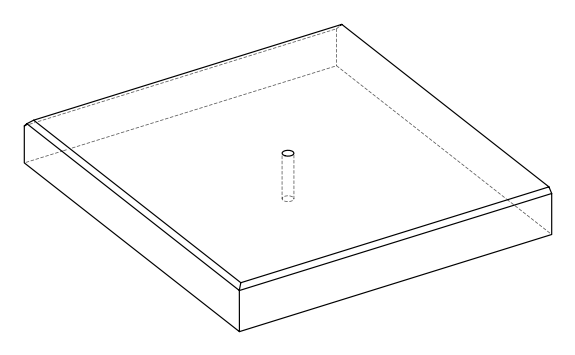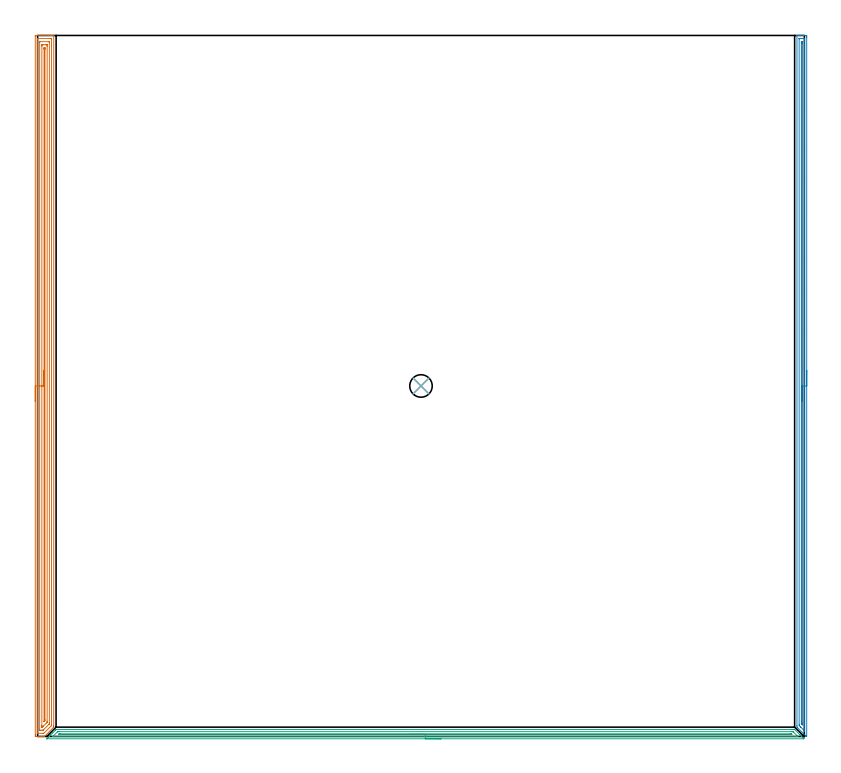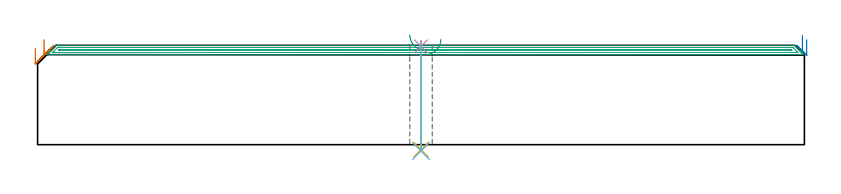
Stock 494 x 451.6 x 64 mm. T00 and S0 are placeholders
(PLAN: 6 operations, 3 tool changes, 41.4 min)
(1 AREA_MILL | FG_CHAMFER_SURFACE | UGT0205_001 | 18.19 min | 31975 mm3)
(2 AREA_MILL_1 | FG_CHAMFER_SURFACE_1 | UGT0205_001 | 10.93 min | 8964 mm3)
(3 AREA_MILL_2 | FG_CHAMFER_SURFACE_2 | UGT0205_001 | 11.72 min | 8637 mm3)
(4 SPOT_DRILL | STEP1HOLE | NXT0321_9005460120000 | 0.03 min | 5 mm3)
(5 DRILL_THROUGH_HOLE_INTO_CENTER | STEP1HOLE | NXT0301_065 | 0.28 min | 4400 mm3)
(6 DRILL_TO_ENLARGE_THROUGH_HOLE | STEP1HOLE | NXT0301_106 | 0.28 min | 6129 mm3)
(TOOL UGT0205_001 | Chamfer Mill 20 x 3 x 45 deg. | D20 FL50 Z2)
(TOOL NXT0321_9005460120000 | NC Spot Drill, 142deg, 12mm, Carbide, Uncoated | D12 PA142 FL30 Z2)
(TOOL NXT0301_065 | Carbide Drill 9.4mm [860.1-0940-075A1-MM 2214] | D9.4 PA140 FL98 Z2)
(TOOL NXT0301_106 | Carbide Drill 14.5mm [860.1-1450-073A1-MM 2214] | D14.5 PA140 FL83 Z2)
(OP 1 AREA_MILL)
G17 G21 G94 G90
T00 M6
G54
G17 G0 G90 X-1.5 Y215.8 S1061 M3
G43 Z74. H0
Z62.1
G94 G1 Y215.838 Z61.228 F250.
Y215.952 Z60.363
Y216.141 Z59.512
Y216.403 Z58.68
Y216.737 Z57.874
Y217.14 Z57.1
Y217.608 Z56.364
Y218.14 Z55.672
Y218.729 Z55.029
Y219.372 Z54.44
Y220.064 Z53.908
Y220.8 Z53.44
Y221.574 Z53.037
Y222.38 Z52.703
Y223.212 Z52.441
Y224.063 Z52.252
Y224.928 Z52.138
Y225.8 Z52.1
Y450.979
X-1.497 Y451.276 Z52.102
X-1.492 Y451.59 Z52.106
X-1.174 Y451.6 Z52.424
X7.126 Z60.72
X8.562 Z62.158
X8.91 Z62.505
X9.606 Z63.205
X9.933 Z63.533
X10.341 Y451.597 Z63.933
X10.39 Y451.594 Z63.981
X10.397 Y451.592 Z63.988
X10.4 Y451.425 Z64.
Y6.876
X10.393 Y5.999 Z63.993
X10.38 Y5.982 Z63.98
X10.248 Y5.847 Z63.846
X4.575 Y0.174 Z58.173
X4.45 Y0.053 Z58.048
X4.404 Y0.01 Z58.002
X4.104 Y0.001 Z57.698
X3.754 Y0. Z57.354
X2.318 Z55.915
X-0.902 Y0.001 Z52.694
X-1.143 Y0.002 Z52.454
X-1.491 Y0.007 Z52.105
X-1.493 Y0.029 Z52.104
X-1.498 Y0.621 Z52.102
X-1.5 Y1.22 Z52.1
Y225.8
X-0.086 Z53.514
Y449.268
X-0.079 Y449.589 Z53.521
X-0.06 Y449.592 Z53.54
X-0.01 Y449.595 Z53.59
X0.475 Y449.599 Z54.075
X8.503 Z62.103
X8.91 Y449.596 Z62.51
X8.967 Y449.593 Z62.567
X8.978 Y449.591 Z62.578
X8.981 Y449.521 Z62.581
X8.984 Y449.42 Z62.584
X8.985 Y449.268 Z62.585
X8.986 Y449.192 Z62.586
X8.985 Y7.617 Z62.585
X8.984 Y7.465 Z62.584
X8.979 Y7.161 Z62.579
X8.972 Y7.033 Z62.572
X8.954 Y7.012 Z62.554
X8.91 Y6.961 Z62.51
X8.868 Y6.918 Z62.468
X8.826 Y6.876 Z62.426
X4.358 Y2.408 Z57.958
X3.952 Y2.014 Z57.552
X3.558 Y2.007 Z57.158
X3.072 Y2.001 Z56.672
X0.397 Y2. Z53.997
X-0.01 Y2.004 Z53.59
X-0.067 Y2.007 Z53.533
X-0.078 Y2.009 Z53.522
X-0.081 Y2.079 Z53.519
X-0.084 Y2.18 Z53.516
X-0.086 Y2.484 Z53.514
Y225.8
X1.328 Z54.928
X1.329 Y447.405 Z54.929
X1.33 Y447.516 Z54.93
X1.333 Y447.571 Z54.933
X1.335 Y447.59 Z54.935
X1.384 Y447.593 Z54.984
X1.58 Y447.599 Z55.18
X7.126 Y447.6 Z60.726
X7.321 Y447.599 Z60.921
X7.451 Y447.595 Z61.051
X7.553 Y447.59 Z61.153
X7.566 Y447.585 Z61.166
X7.568 Y447.578 Z61.168
X7.57 Y447.553 Z61.17
X7.571 Y447.405 Z61.171
Y446.958
Y8.663
X7.57 Y8.218 Z61.17
X7.567 Y8.106 Z61.167
X7.565 Y8.081 Z61.165
X7.553 Y8.064 Z61.153
X7.518 Y8.023 Z61.118
X7.27 Y7.77 Z60.87
X7.198 Y7.697 Z60.798
X3.626 Y4.127 Z57.226
X3.558 Y4.063 Z57.158
X3.511 Y4.022 Z57.111
X3.47 Y4.01 Z57.07
X3.384 Y4.006 Z56.984
X3.209 Y4.002 Z56.809
X2.861 Y4. Z56.461
X1.579 Y4.001 Z55.179
X1.449 Y4.004 Z55.049
X1.346 Y4.01 Z54.946
X1.334 Y4.015 Z54.934
X1.332 Y4.022 Z54.932
X1.33 Y4.047 Z54.93
X1.329 Y4.195 Z54.929
X1.328 Y4.642 Z54.928
Y225.8
X2.743 Z56.343
Y444.724
X2.748 Y445.536 Z56.348
X2.749 Y445.586 Z56.349
X2.793 Y445.59 Z56.393
X2.902 Y445.595 Z56.502
X3.121 Y445.598 Z56.721
X3.558 Y445.6 Z57.158
X5.342 Z58.942
X5.787 Y445.598 Z59.387
X6. Y445.595 Z59.6
X6.107 Y445.591 Z59.707
X6.15 Y445.587 Z59.75
X6.157 Y444.724 Z59.757
Y9.634
X6.156 Y9.557 Z59.756
X6.15 Y9.149 Z59.75
X6.145 Y9.106 Z59.745
X6.118 Y9.074 Z59.718
X6.064 Y9.016 Z59.664
X5.974 Y8.923 Z59.574
X5.715 Y8.663 Z59.315
X3.743 Y6.691 Z57.343
X3.558 Y6.507 Z57.158
X3.295 Y6.246 Z56.895
X3.098 Y6.056 Z56.698
X3.053 Y6.013 Z56.653
X3.001 Y6.009 Z56.601
X2.893 Y6.004 Z56.493
X2.785 Y6.003 Z56.385
X2.759 Y6.006 Z56.359
X2.751 Y6.009 Z56.351
X2.749 Y6.022 Z56.349
X2.746 Y6.1 Z56.346
X2.743 Y6.799 Z56.343
Y6.876
Y225.8
X4.157 Z57.757
X4.158 Y442.937 Z57.758
X4.159 Y443.228 Z57.759
X4.164 Y443.523 Z57.764
X4.167 Y443.591 Z57.767
X4.202 Y443.593 Z57.802
X4.284 Y443.597 Z57.884
X4.45 Y443.598 Z58.05
X4.684 Y443.596 Z58.284
X4.73 Y443.59 Z58.33
X4.736 Y443.578 Z58.336
X4.739 Y443.541 Z58.339
X4.742 Y442.937 Z58.342
X4.743 Y442.643 Z58.343
X4.742 Y11.051 Z58.342
X4.739 Y10.45 Z58.339
X4.737 Y10.163 Z58.337
X4.45 Y9.856 Z58.05
X4.303 Y9.704 Z57.903
X4.159 Y9.557 Z57.759
X4.157 Y9.752 Z57.757
Y9.85
Y225.8
Y226.672 Z57.795
Y227.536 Z57.909
Y228.388 Z58.098
Y229.22 Z58.36
Y230.026 Z58.694
Y230.8 Z59.097
Y231.536 Z59.565
Y232.228 Z60.096
Y232.871 Z60.686
Y233.46 Z61.329
Y233.991 Z62.021
Y234.46 Z62.757
Y234.863 Z63.531
Y235.197 Z64.337
Y235.459 Z65.169
Y235.648 Z66.02
Y235.762 Z66.885
Y235.8 Z67.757
G0 Z74.
M5
M2
(OP 2 AREA_MILL_1)
G17 G21 G94 G90
T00 M6
G54
G17 G0 G90 X495.5 Y235.805 S1061 M3
G43 Z74. H0
Z67.7
G94 G1 Y235.767 Z66.828 F250.
Y235.653 Z65.964
Y235.464 Z65.112
Y235.202 Z64.28
Y234.868 Z63.474
Y234.465 Z62.7
Y233.996 Z61.964
Y233.465 Z61.272
Y232.876 Z60.629
Y232.232 Z60.04
Y231.54 Z59.508
Y230.805 Z59.04
Y230.031 Z58.637
Y229.225 Z58.303
Y228.393 Z58.041
Y227.541 Z57.852
Y226.676 Z57.738
Y225.805 Z57.7
X495.499 Y0.009 Z57.699
X495.305 Y-0.031 Z57.886
X495.281 Y-0.027 Z57.91
X495.241 Y-0.001 Z57.951
X495.091 Y0.138 Z58.108
X495.004 Y0.22 Z58.195
X494.861 Y0.356 Z58.339
X494.624 Y0.585 Z58.575
X489.701 Y5.5 Z63.499
X489.255 Y5.947 Z63.944
X489.207 Y5.999 Z63.992
X489.2 Y6.84 Z64.
Y451.425
X489.203 Y451.591 Z63.988
X489.22 Y451.593 Z63.971
X489.589 Y451.6 Z63.61
X489.887 Z63.313
X490.581 Z62.614
X491.812 Z61.385
X492.35 Z60.844
X492.966 Z60.23
X494.735 Z58.461
X495.004 Y451.597 Z58.193
X495.491 Y451.591 Z57.705
X495.495 Y451.474 Z57.703
X495.499 Y450.978 Z57.701
X495.5 Y450.477 Z57.7
Y225.805
X494.086 Z59.114
X494.085 Y3.608 Z59.115
X494.083 Y3.584 Z59.117
X494.082 Y3.583 Z59.118
X494.075 Y3.587 Z59.125
X493.962 Y3.696 Z59.238
X493.496 Y4.16 Z59.704
X491.706 Y5.947 Z61.494
X491.465 Y6.188 Z61.735
X490.822 Y6.84 Z62.378
X490.621 Y7.06 Z62.579
X490.614 Y7.734 Z62.586
X490.615 Y449.406 Z62.585
X490.616 Y449.513 Z62.584
X490.618 Y449.566 Z62.582
X490.62 Y449.585 Z62.58
X490.656 Y449.59 Z62.544
X491.062 Y449.598 Z62.138
X493.235 Y449.6 Z59.965
X493.715 Y449.599 Z59.485
X493.961 Y449.594 Z59.239
X494.076 Y449.59 Z59.124
X494.085 Y449.225 Z59.115
Y449.191
X494.086 Y225.805 Z59.114
X492.672 Z60.528
X492.671 Y8.303 Z60.529
X492.67 Y7.734 Z60.53
X492.667 Y7.544 Z60.533
X492.665 Y7.487 Z60.535
X492.658 Y7.456 Z60.542
X492.35 Y7.752 Z60.85
X492.137 Y7.977 Z61.063
X492.035 Y8.091 Z61.165
X492.032 Y8.303 Z61.168
X492.03 Y8.628 Z61.17
X492.029 Y8.952 Z61.171
Y9.521
Y446.834
X492.033 Y447.403 Z61.167
X492.035 Y447.564 Z61.165
X492.044 Y447.59 Z61.156
X492.091 Y447.595 Z61.109
X492.156 Y447.599 Z61.044
X492.35 Y447.598 Z60.85
X492.544 Y447.593 Z60.656
X492.665 Y447.588 Z60.535
X492.668 Y447.511 Z60.532
X492.67 Y447.403 Z60.53
X492.671 Y447.079 Z60.529
X492.672 Y446.51 Z60.528
Y225.805
Y224.933 Z60.566
Y224.068 Z60.68
Y223.216 Z60.869
Y222.384 Z61.132
Y221.578 Z61.465
Y220.805 Z61.868
Y220.069 Z62.337
Y219.377 Z62.868
Y218.734 Z63.457
Y218.144 Z64.101
Y217.613 Z64.793
Y217.144 Z65.528
Y216.742 Z66.302
Y216.408 Z67.108
Y216.145 Z67.94
Y215.957 Z68.792
Y215.843 Z69.657
Y215.805 Z70.528
G0 Z74.
M5
M2
(OP 3 AREA_MILL_2)
G17 G21 G94 G90
T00 M6
G54
G17 G0 G90 X259.8 Y-1.5 S1061 M3
G43 Z74. H0
Z68.
G94 G1 X259.762 Z67.128 F250.
X259.648 Z66.264
X259.459 Z65.412
X259.197 Z64.58
X258.863 Z63.774
X258.46 Z63.
X257.992 Z62.264
X257.461 Z61.572
X256.871 Z60.929
X256.228 Z60.34
X255.536 Z59.809
X254.8 Z59.34
X254.026 Z58.937
X253.22 Z58.603
X252.388 Z58.341
X251.537 Z58.152
X250.672 Z58.038
X249.8 Z58.
X6.399
X6.085 Y-1.498 Z58.002
X5.934 Y-1.495 Z58.005
X5.909 Y-1.492 Z58.006
X6.98 Y-0.42 Z59.078
X7.146 Y-0.252 Z59.243
X7.308 Y-0.091 Z59.407
X7.427 Y0.028 Z59.526
X7.584 Y0.186 Z59.681
X7.737 Y0.338 Z59.836
X7.874 Y0.475 Z59.973
X8.022 Y0.624 Z60.12
X8.166 Y0.767 Z60.265
X8.321 Y0.922 Z60.42
X8.46 Y1.062 Z60.558
X9.663 Y2.264 Z61.761
X11.527 Y4.127 Z63.626
X11.899 Y4.499 Z63.999
X12.793 Y4.5 Z64.
X486.807
X487.7 Y4.498 Z63.998
X487.702
X491.14 Y1.062 Z60.558
X491.279 Y0.922 Z60.42
X491.434 Y0.767 Z60.265
X491.578 Y0.624 Z60.12
X491.726 Y0.475 Z59.973
X491.863 Y0.338 Z59.836
X492.016 Y0.186 Z59.681
X492.514 Y-0.314 Z59.186
X492.77 Y-0.569 Z58.93
X492.891 Y-0.69 Z58.807
X493.222 Y-1.022 Z58.478
X493.447 Y-1.247 Z58.253
X493.519 Y-1.319 Z58.18
X493.664 Y-1.468 Z58.03
X493.683 Y-1.494 Z58.004
X493.664 Y-1.499 Z57.999
X249.8 Y-1.5 Z58.
Y-0.086 Z59.414
X10.567 Y-0.085 Z59.415
X10.11 Y-0.083 Z59.417
X9.935 Y-0.081 Z59.419
X9.787 Y-0.075 Z59.425
X9.854 Y-0.001 Z59.499
X9.94 Y0.087 Z59.587
X10.11 Y0.26 Z59.76
X10.294 Y0.444 Z59.944
X12.793 Y2.942 Z62.442
X12.903 Y3.045 Z62.545
X12.933 Y3.071 Z62.571
X12.969 Y3.08 Z62.58
X13.687 Y3.085 Z62.585
X13.857
X486.083
X486.445 Y3.082 Z62.582
X486.624 Y3.079 Z62.579
X486.667 Y3.071 Z62.571
X486.719 Y3.024 Z62.524
X486.807 Y2.941 Z62.441
X489.126 Y0.624 Z60.124
X489.49 Y0.258 Z59.758
X489.761 Y-0.022 Z59.478
X489.814 Y-0.079 Z59.421
X489.718 Y-0.081 Z59.419
X489.49 Y-0.084 Z59.416
X489.32 Y-0.085 Z59.415
X488.596 Y-0.086 Z59.414
X249.8
Y1.328 Z60.828
X13.862 Y1.329 Z60.829
X13.724 Y1.33 Z60.83
X13.687 Y1.332 Z60.832
X13.656 Y1.335 Z60.835
X13.671 Y1.36 Z60.86
X13.687 Y1.386 Z60.886
X13.744 Y1.444 Z60.944
X13.8 Y1.5 Z61.
X13.959 Y1.65 Z61.15
X13.973 Y1.662 Z61.162
X14.022 Y1.666 Z61.166
X14.115 Y1.669 Z61.169
X14.232 Y1.671 Z61.171
X14.407
X485.018
X485.194 Y1.67 Z61.17
X485.543 Y1.664 Z61.164
X485.628 Y1.661 Z61.161
X485.652 Y1.641 Z61.141
X485.702 Y1.595 Z61.095
X485.798 Y1.5 Z61.
X485.913 Y1.377 Z60.877
X485.934 Y1.335 Z60.835
X485.018 Y1.329 Z60.829
X249.8 Y1.328 Z60.828
X248.929 Z60.867
X248.064 Z60.98
X247.212 Z61.169
X246.38 Z61.432
X245.574 Z61.765
X244.8 Z62.168
X244.064 Z62.637
X243.372 Z63.168
X242.729 Z63.757
X242.14 Z64.401
X241.609 Z65.093
X241.14 Z65.828
X240.737 Z66.602
X240.403 Z67.408
X240.141 Z68.24
X239.952 Z69.092
X239.838 Z69.957
X239.8 Z70.828
G0 Z74.
M5
M2
(OP 4 SPOT_DRILL)
G17 G21 G94 G90
T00 M6
G54
G17 G0 G90 X247. Y225.8 S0 M3
G43 Z74. H0
G94 G81 G98 Z63.367 F250. R67.
G80
M5
M2
(OP 5 DRILL_THROUGH_HOLE_INTO_CENTER)
G17 G21 G94 G90
T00 M6
G54
G17 G0 G90 X247. Y225.8 S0 M3
G43 Z74. H1
G94 G73 G98 Z-3.211 F250. Q8.401 R66.
G80
M5
M2
(OP 6 DRILL_TO_ENLARGE_THROUGH_HOLE)
G17 G21 G94 G90
T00 M6
G54
G17 G0 G90 X247. Y225.8 S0 M3
G43 Z74. H1
G94 G73 G98 Z-4.139 F250. Q13.628 R66.
G80
M5
M2
